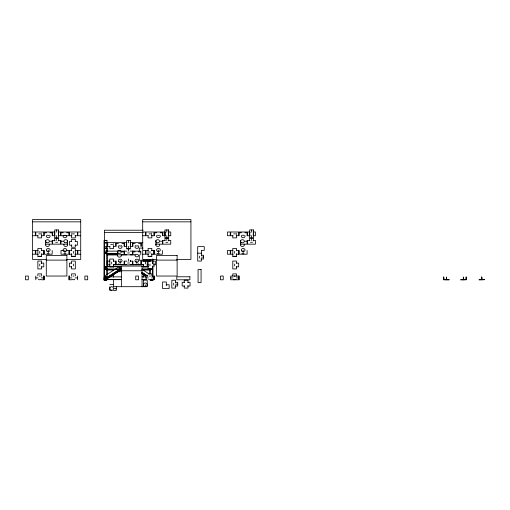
<?xml version="1.0" encoding="UTF-8"?>
<svg xmlns="http://www.w3.org/2000/svg" width="510" height="510" viewBox="0 0 510 510"><rect width="100%" height="100%" fill="white"/><g stroke="black" fill="none" stroke-linecap="round" stroke-linejoin="round"><path stroke-width="0.76" d="M105.736 276.535L105.774 277.058L105.595 276.637M119.161 268.164L119.608 268.126L119.168 267.999M105.978 252.131L106.035 252.622L106.118 252.233M119.474 267.948L119.155 268.196M104.913 277.159L105.187 275.636L118.569 267.049L120.201 267.304L121.144 268.515L105.857 278.326L104.913 277.115L105.793 278.288L105.857 279.512L121.144 269.701L105.857 279.512M106.023 243.021L105.595 242.919M105.895 277.045L106.003 276.637L105.595 276.758M106.118 268.03L105.978 267.673M105.946 277.019L106.003 276.72M105.71 252.329L106.035 252.15M105.71 267.935L106.118 267.935L105.748 267.724M105.678 276.975L106.003 276.847M119.512 268.311L119.232 268.254M106.08 252.488L105.748 252.584M106.035 268.011L105.748 268.024M105.793 278.288L121.08 268.477M105.634 242.983L105.965 242.983M32.481 221.837L80.714 221.837M142.692 221.837L190.931 221.837M143.138 230.22L104.391 230.22L104.276 279.837M33.086 231.993L35.337 231.993L35.337 235.735L32.525 235.735M55.023 231.993L52.664 231.993L52.664 235.735L55.023 235.735M58.165 231.993L60.531 231.993L60.531 235.735L58.165 235.735M80.102 231.993L77.852 231.993L77.852 235.735L80.663 235.735M143.304 231.993L145.554 231.993L145.554 235.735L142.743 235.735M165.24 231.993L162.875 231.993L162.875 235.735L165.24 235.735M168.383 231.993L170.748 231.993L170.748 235.735L168.383 235.735M228.002 231.993L230.246 231.993L230.246 235.735L227.441 235.735L227.441 231.993M249.938 231.993L247.573 231.993L247.573 235.735L249.938 235.735M253.081 231.993L255.44 231.993L255.44 235.735L253.081 235.735M104.391 232.49L143.138 232.49M44.325 232.77L46.576 232.77M49.942 232.77L52.192 232.77M60.996 232.77L63.246 232.77M66.619 232.77L68.863 232.77M154.543 232.77L156.793 232.77M160.159 232.77L162.409 232.77M239.241 232.77L241.485 232.77M244.857 232.77L247.108 232.77M38.798 233.867L40.672 233.867M72.516 233.867L74.39 233.867M149.016 233.867L150.89 233.867M233.714 233.867L235.588 233.867M38.161 235.735L35.802 235.735L35.802 231.993L43.669 231.993L43.669 235.735L41.31 235.735M64.145 235.728L60.996 235.728L60.996 231.999L68.863 231.999L68.863 235.728L65.713 235.728M71.878 235.735L69.519 235.735L69.519 231.993L77.386 231.993L77.386 235.735L75.027 235.735M148.378 235.735L146.019 235.735L146.019 231.993L153.886 231.993L153.886 235.735L151.527 235.735M233.076 235.735L230.718 235.735L230.718 231.993L238.584 231.993L238.584 235.735L236.226 235.735M55.023 240.42L52.664 240.42L52.664 244.169L60.531 244.169L60.531 240.42L58.165 240.42M106.966 240.433L104.276 240.433L104.276 280.041M165.24 240.42L162.875 240.42L162.875 244.169L170.748 244.169L170.748 240.42L168.383 240.42M249.938 240.42L247.573 240.42L247.573 244.169L255.44 244.169L255.44 240.42L253.081 240.42M49.942 241.23L52.192 241.23M60.996 241.23L63.246 241.23M160.159 241.23L162.409 241.23M244.857 241.23L247.108 241.23M71.77 241.428L69.519 241.428L69.519 245.176L71.878 245.176M75.136 241.428L77.386 241.428L77.386 245.176L75.027 245.176M55.66 242.295L57.528 242.295M165.877 242.295L167.745 242.295M250.569 242.295L252.444 242.295M105.003 242.645L107.253 242.645L107.253 246.394L104.442 246.394L104.442 242.645M126.939 242.645L124.574 242.645L124.574 246.394L126.939 246.394M130.082 242.645L132.447 242.645L132.447 246.394L130.082 246.394M142.934 242.645L141.436 242.645L141.436 246.394M116.242 243.423L118.492 243.423M121.858 243.423L124.108 243.423M132.912 243.423L135.163 243.423M138.529 243.423L140.779 243.423M45.639 244.162L52.192 244.162L52.192 240.427M67.549 244.162L60.996 244.162L60.996 240.427M155.856 244.162L162.409 244.162L162.409 240.427M240.548 244.162L247.108 244.162L247.108 240.427M110.715 244.519L112.589 244.519M110.077 246.394L107.718 246.394L107.718 242.645L115.585 242.645L115.585 246.394L113.226 246.394M201.45 246.63L197.701 246.63L197.701 250.372M202.011 246.63L204.261 246.63L204.261 250.372L201.342 250.372M104.276 248.089L107.087 248.089L107.087 278.702L104.276 278.651M143.087 248.077L139.281 248.077L139.281 251.118M104.391 248.14L107.087 248.14M126.639 248.918L130.381 248.918M33.086 250.467L35.337 250.467L35.337 254.216L32.525 254.216M38.052 250.467L35.802 250.467L35.802 254.216L38.161 254.216M41.425 250.467L43.669 250.467L43.669 254.216M71.77 250.467L69.519 250.467L69.519 254.216M75.136 250.467L77.386 250.467L77.386 254.216L75.027 254.216M80.102 250.467L77.852 250.467L77.852 254.216L80.663 254.216M143.304 250.467L145.554 250.467L145.554 254.216L142.743 254.216M148.27 250.467L146.019 250.467L146.019 254.216L148.378 254.216M151.642 250.467L153.886 250.467L153.886 254.216M228.002 250.467L230.246 250.467L230.246 254.216L227.441 254.216L227.441 250.467M232.962 250.467L230.718 250.467L230.718 254.216L233.076 254.216M236.334 250.467L238.584 250.467L238.584 254.216M63.355 250.474L60.996 250.474L60.996 254.209L68.863 254.209L68.863 250.474L66.504 250.474M126.92 251.162L104.626 251.111L104.626 253.661L117.364 253.661M130.101 251.111L139.657 251.162M121.858 251.883L124.108 251.883M132.912 251.857L135.163 251.857M138.529 251.857L140.779 251.857M127.576 252.947L129.444 252.947M197.701 253.183L201.45 253.183M104.626 253.604L117.364 253.604M41.31 254.216L43.764 254.216L43.764 250.467M71.878 254.216L69.424 254.216L69.424 250.467M151.527 254.216L153.982 254.216L153.982 250.467M236.226 254.216L238.68 254.216L238.68 250.467M107.017 254.739L117.364 254.739M117.555 254.815L124.108 254.815L124.108 251.079M126.824 254.821L124.574 254.821L124.574 251.073M130.197 254.821L132.447 254.821L132.447 251.073M107.017 254.847L117.364 254.847M121.348 254.847L135.673 254.847M201.45 255.242L203.605 255.242L203.605 258.991L200.921 258.991M41.61 256.275L37.861 256.275L37.861 248.408L41.61 248.408L41.61 250.767M71.578 256.275L75.327 256.275L75.327 248.408L71.578 248.408L71.578 250.767M151.827 256.275L148.078 256.275L148.078 248.408L151.827 248.408L151.827 250.767M236.525 256.275L232.777 256.275L232.777 248.408L236.525 248.408L236.525 250.767M37.861 256.371L41.61 256.371L41.61 253.68M75.327 256.371L71.578 256.371L71.578 253.68M148.078 256.371L151.827 256.371L151.827 253.68M232.777 256.371L236.525 256.371L236.525 253.68M201.354 257.116L203.605 257.116M46.71 259.411L32.481 259.411L32.481 219.561L80.714 219.561L80.714 259.411L66.478 259.411M156.927 259.411L142.692 259.411L142.692 219.561L190.931 219.561L190.931 259.411L176.696 259.411M46.289 260.113L66.899 260.113M156.506 260.113L177.117 260.113M151.457 260.253L139.281 260.253L139.281 254.923M151.827 261.05L148.078 261.05L148.078 268.917L151.827 268.917M109.969 261.12L107.718 261.12L107.718 264.868L110.077 264.868M113.335 261.12L115.585 261.12L115.585 264.868M126.939 261.12L124.574 261.12L124.574 264.868L132.447 264.868L132.447 261.12L130.082 261.12M143.68 261.12L141.436 261.12L141.436 264.868L143.794 264.868M147.052 261.12L149.302 261.369M152.675 261.12L155.486 261.12L155.486 264.868M127.576 262.994L129.444 262.994M41.08 263.109L43.764 263.109L43.764 266.858L41.61 266.858M71.438 263.109L69.424 263.109L69.424 266.858L71.578 266.858M236.665 263.109L238.68 263.109L238.68 266.858L236.525 266.858M113.335 264.492L126.448 264.441M113.226 264.868L115.681 264.868L115.681 261.12M146.944 264.868L148.518 264.868M153.421 264.868L154.919 264.868M121.348 266.602L104.626 266.602L104.626 269.197L121.348 269.197L104.626 269.152M142.041 266.602L148.41 266.602M104.626 266.762L121.348 266.762M142.041 266.762L148.41 266.762M113.526 266.928L109.777 266.928L109.777 259.061L113.526 259.061L113.526 261.42M143.495 266.928L147.243 266.928L147.243 259.807M152.394 269.152L142.041 269.152L152.394 269.197L152.394 266.602M106.768 270.064L113.883 270.064M119.416 270.064L121.788 270.064M143.138 270.064L150.252 270.064M121.437 270.765L142.041 270.765M116.682 271.702L121.412 271.702M148.078 273.883L151.827 273.883L151.827 276.127M26.061 276.037L28.311 276.037L28.311 279.78L25.5 279.78L25.5 276.037M87.127 276.037L84.877 276.037L84.877 279.78L87.688 279.78L87.688 276.037M136.278 276.037L138.529 276.037L138.529 279.78L135.717 279.78L135.717 276.037M220.977 276.037L223.227 276.037L223.227 279.78L220.416 279.78L220.416 276.037M109.401 276.853L121.348 276.853M142.041 276.853L146.026 276.853M104.161 277.325L104.04 280.13L106.851 280.13L104.161 280.015L104.161 240.337L106.966 240.337L106.966 251.487M35.802 277.912L38.052 277.912M41.425 277.912L43.669 277.912M69.519 277.912L71.77 277.912M75.136 277.912L77.386 277.912M146.019 277.912L148.27 277.912M151.642 277.912L153.886 277.912M230.718 277.912L232.962 277.912M236.334 277.912L238.584 277.912M104.626 279.55L121.348 279.55M142.041 279.55L146.026 279.55M463.329 279.55L466.025 279.55L466.14 276.853L466.14 279.78L460.638 279.78L466.14 279.665M121.348 279.665L104.626 279.665L104.626 278.199M142.041 279.665L146.026 279.665M443.776 279.665L449.278 279.78L443.662 279.78L443.662 276.975L443.898 279.665M41.514 279.78L43.764 279.78L43.764 276.037M71.674 279.78L69.424 279.78L69.424 276.037M151.731 279.78L153.982 279.78L153.982 276.037M152.86 280.041L150.169 280.13L152.981 280.13M143.495 280.13L147.243 280.13L147.243 286.69L113.526 286.69M175.574 282.285L177.729 282.285L177.729 286.034L175.045 286.034M184.422 282.285L182.178 282.285L182.178 286.034L184.537 286.034M187.795 282.285L190.045 282.285L190.045 286.034L187.686 286.034M175.478 284.159L177.729 284.159M109.777 284.535L113.526 284.535M166.222 284.79L169.135 284.79L169.135 288.539L166.885 288.539M114.087 288.564L116.337 288.564M166.324 288.539L162.575 288.539L162.575 284.79M113.43 290.439L115.681 290.439L115.681 289.884M141.799 269.197L149.156 273.966M141.927 272.315L147.906 276.159M141.856 272.353L147.836 276.19M141.927 273.456L145.911 276.012M141.856 273.538L145.847 276.101M481.924 279.78L481.689 276.975L481.689 279.78M481.81 276.975L481.81 279.665M463.45 279.78L463.329 276.975L463.329 279.78M446.588 279.78L446.473 276.975L446.473 279.78M443.776 276.975L443.776 279.78M253.381 240.949L253.381 238.266L249.639 238.266L249.639 240.42M251.506 229.933L251.506 232.177M251.506 235.55L251.506 237.8M251.506 238.266L251.506 240.516M249.447 233.115L249.447 233.478M249.447 234.249L249.447 234.613M247.108 235.728L247.108 231.999L239.241 231.999L239.241 235.728M247.108 250.474L247.108 254.209L239.241 254.209L239.241 250.474M243.174 250.047L243.174 252.864M240.548 240.427L240.548 244.959M239.33 276.037L239.33 279.78M238.68 276.037L238.68 279.78L230.718 279.78L230.718 276.037L238.584 276.037L238.584 279.78M236.525 235.206L236.525 237.889L232.777 237.889L232.777 235.735M236.525 263.409L236.525 261.05L232.777 261.05L232.777 268.917L236.525 268.917L236.525 266.558M236.525 276.127L236.525 273.883L232.777 273.883L232.777 275.897M236.334 233.115L236.334 233.478M236.334 234.249L236.334 234.613M234.651 251.404L234.651 253.279M234.651 264.046L234.651 265.92M201.45 250.27L201.45 255.542M201.45 258.691L201.45 261.05L197.701 261.05L197.701 250.933M199.576 256.179L199.576 258.054M187.986 282.585L187.986 280.226L184.237 280.226L184.237 282.476M187.986 285.734L187.986 288.093L184.237 288.093L184.237 285.849M175.574 282.585L175.574 280.226L171.825 280.226L171.825 288.093L175.574 288.093L175.574 285.734M173.7 283.222L173.7 285.096M168.683 240.949L168.683 238.266L164.94 238.266L164.94 240.42M166.815 229.933L166.815 232.177M166.815 235.55L166.815 237.8M166.815 238.266L166.815 240.516M166.324 285.625L166.324 281.985L162.575 281.985L162.575 284.229M164.749 233.115L164.749 233.478M164.749 234.249L164.749 234.613M162.409 235.728L162.409 231.999L154.543 231.999L154.543 235.728M162.409 250.474L162.409 254.209L154.543 254.209L154.543 250.474M158.476 250.047L158.476 252.864M155.856 240.427L155.856 244.959M154.638 276.037L154.638 279.78M153.982 263.109L153.982 266.858M153.886 276.037L153.886 279.78M152.86 259.335L152.86 263.319M152.86 266.5L152.86 276.178M152.745 259.061L152.745 263.766M152.745 266.112L152.745 276.299M152.63 259.112L152.63 263.383M152.63 266.163L152.63 276.35M151.827 235.206L151.827 237.889L148.078 237.889L148.078 235.735M151.642 233.115L151.642 233.478M151.642 234.249L151.642 234.613M150.055 259.45L150.055 261.139M150.055 269.012L150.055 273.883M149.953 251.404L149.953 253.279M149.934 259.845L149.934 261.464M149.953 264.046L149.953 265.92M149.934 268.464L149.934 273.998M146.185 260.253L146.185 261.655L144.547 261.655L144.547 260.253M146.019 276.037L146.019 279.78M145.369 262.057L145.369 263.931M145.369 284.816L145.369 286.69M143.495 259.845L143.495 261.42M143.495 264.569L143.495 267.023M143.495 274.068L143.495 277.223M143.495 279.588L143.495 286.69M143.31 264.441L130.197 264.441M142.041 286.69L142.041 266.086L121.437 266.086L121.437 286.69M141.34 261.12L141.34 264.868M140.779 246.381L140.779 242.652L132.912 242.652L132.912 246.381M140.779 251.086L140.779 254.809M140.779 261.126L140.779 264.862L132.912 264.862L132.912 261.126M136.846 260.699L136.846 263.523M132.912 251.086L132.912 254.809M130.381 260.31L130.381 261.649M128.507 240.586L128.507 242.83M128.507 246.202L128.507 248.453M128.507 248.918L128.507 251.169M128.507 258.965L128.507 261.216M126.448 243.767L126.448 244.131M126.448 244.908L126.448 245.265M124.108 246.381L124.108 242.652L116.242 242.652L116.242 246.381M124.108 261.126L124.108 264.862L116.242 264.862L116.242 261.126M120.175 260.699L120.175 263.523M117.555 251.079L117.555 255.612M116.337 286.69L116.337 290.439M113.526 245.858L113.526 248.542L109.777 248.542L109.777 246.394M113.526 264.339L113.526 267.023M113.526 274.068L113.526 277.223M113.526 279.588L113.526 286.786M113.335 243.767L113.335 244.131M113.335 244.908L113.335 245.265M111.652 262.057L111.652 263.931M111.652 289.884L111.652 290.439M109.777 286.69L109.777 290.439M107.253 261.12L107.253 264.868M106.966 254.675L106.966 266.717M106.966 269.012L106.966 274.68M77.386 276.037L77.386 279.78M75.327 235.735L75.327 237.889L71.578 237.889L71.578 235.206M75.327 241.727L75.327 239.368L71.578 239.368L71.578 241.619M75.327 244.876L75.327 247.235L71.578 247.235L71.578 244.991M75.327 275.897L75.327 273.883L71.578 273.883L71.578 276.127M73.453 251.404L73.453 253.279M73.453 264.046L73.453 265.92M71.77 233.115L71.77 233.478M71.77 234.249L71.77 234.613M71.578 263.409L71.578 261.05L75.327 261.05L75.327 268.917L71.578 268.917L71.578 266.558M69.519 276.037L69.519 279.78M68.767 276.037L68.767 279.78M67.549 240.427L67.549 244.959M64.929 250.047L64.929 252.864M58.656 233.115L58.656 233.478M58.656 234.249L58.656 234.613M58.465 240.949L58.465 238.266L54.723 238.266L54.723 240.949M56.597 229.933L56.597 232.177M56.597 235.55L56.597 237.8M56.597 238.266L56.597 240.516M54.532 233.115L54.532 233.478M54.532 234.249L54.532 234.613M52.192 235.728L52.192 231.999L44.325 231.999L44.325 235.728M52.192 250.474L52.192 254.209L44.325 254.203L44.325 250.474M48.259 250.047L48.259 252.864M45.639 240.427L45.639 244.959M44.421 276.037L44.421 279.78M43.669 276.037L43.669 279.78M41.61 235.206L41.61 237.889L37.861 237.889L37.861 235.735M41.61 263.409L41.61 261.05L37.861 261.05L37.861 268.917L41.61 268.917L41.61 266.558M41.61 276.127L41.61 273.883L37.861 273.883L37.861 275.897M41.425 233.115L41.425 233.478M41.425 234.249L41.425 234.613M39.735 251.404L39.735 253.279M39.735 264.046L39.735 265.92M35.802 276.037L35.802 279.78M235.977 279.231A1.874 1.874 0 0 1 233.325 279.231M234.166 276.101A1.874 1.874 0 0 1 235.135 276.101M244.112 253.661A1.874 1.524 0 0 1 241.848 253.419M244.112 235.18A1.874 1.524 0 0 1 242.237 235.18M244.794 235.448A1.874 1.524 0 0 1 243.174 237.737A1.874 1.524 0 0 1 241.549 235.448M253.132 232.93A1.874 1.874 0 0 1 253.132 234.804M250.187 235.186A1.874 1.874 0 0 1 250.187 232.541M244.048 244.188A1.874 1.543 0 0 1 243.499 246.222A1.874 1.543 0 0 1 240.988 245.947A1.874 1.543 0 0 1 241.102 243.869M151.279 279.231A1.874 1.874 0 0 1 148.627 279.231M149.468 276.101A1.874 1.874 0 0 1 150.437 276.101M159.413 253.661A1.874 1.524 0 0 1 157.15 253.419M159.413 235.18A1.874 1.524 0 0 1 157.539 235.18M160.095 235.448A1.874 1.524 0 0 1 158.476 237.737A1.874 1.524 0 0 1 156.857 235.448M168.619 233.382A1.874 1.874 0 0 1 168.619 234.351M165.489 235.186A1.874 1.874 0 0 1 165.489 232.541M159.35 244.188A1.874 1.543 0 0 1 158.801 246.222A1.874 1.543 0 0 1 156.289 245.947A1.874 1.543 0 0 1 156.404 243.869M41.061 279.231A1.874 1.874 0 0 1 38.409 279.231M39.251 276.101A1.874 1.874 0 0 1 40.22 276.101M49.196 253.661A1.874 1.524 0 0 1 47.322 253.661M49.196 235.18A1.874 1.524 0 0 1 47.322 235.18M49.878 235.448A1.874 1.524 0 0 1 48.259 237.737A1.874 1.524 0 0 1 46.639 235.448M58.401 233.382A1.874 1.874 0 0 1 58.401 234.351M54.787 234.351A1.874 1.874 0 0 1 54.787 233.382M49.132 244.188A1.874 1.543 0 0 1 47.755 246.489A1.874 1.543 0 0 1 45.702 244.564M74.779 279.231A1.874 1.874 0 0 1 72.127 279.231M72.968 276.101A1.874 1.874 0 0 1 73.937 276.101M65.866 253.661A1.874 1.524 0 0 1 63.992 253.661M65.866 235.18A1.874 1.524 0 0 1 63.992 235.18M66.555 235.448A1.874 1.524 0 0 1 64.929 237.737A1.874 1.524 0 0 1 63.31 235.448M67.001 243.869A1.874 1.543 0 0 1 67.116 245.947A1.874 1.543 0 0 1 64.604 246.222A1.874 1.543 0 0 1 64.056 244.188M130.318 244.035A1.874 1.874 0 0 1 130.318 245.004M126.703 245.004A1.874 1.874 0 0 1 126.703 244.035M121.501 245.597A1.874 1.524 0 0 1 118.849 245.597M121.794 246.107A1.874 1.524 0 0 1 120.175 248.389A1.874 1.524 0 0 1 118.549 246.107M121.048 254.847A1.874 1.543 0 0 1 119.671 257.142A1.874 1.543 0 0 1 117.619 255.217M121.112 264.327A1.874 1.543 0 0 1 119.238 264.327M118.849 264.084A1.874 1.543 0 0 1 118.549 263.766M138.172 245.597A1.874 1.524 0 0 1 135.52 245.597M138.465 246.107A1.874 1.524 0 0 1 136.846 248.389A1.874 1.524 0 0 1 135.226 246.107M137.783 254.267A1.874 1.524 0 0 1 135.909 254.267M138.656 254.898A1.874 1.524 0 0 1 136.846 256.817A1.874 1.524 0 0 1 135.035 254.898M138.465 263.766A1.874 1.543 0 0 1 138.172 264.084M137.783 264.327A1.874 1.543 0 0 1 135.909 264.327M145.14 261.012L145.592 261.133L145.14 261.012M58.465 229.933L54.723 229.933L54.723 237.8L58.465 237.8L58.465 229.933M168.683 229.933L164.94 229.933L164.94 237.8L168.683 237.8L168.683 229.933M253.381 229.933L249.639 229.933L249.639 237.8L253.381 237.8L253.381 229.933M130.381 240.586L126.639 240.586L126.639 248.453L130.381 248.453L130.381 240.586M66.899 255.433L46.289 255.433L46.289 276.037L66.899 276.037L66.899 255.433M177.117 255.433L156.506 255.433L156.506 276.037L177.117 276.037L177.117 255.433M201.074 269.478L198.078 269.478L198.078 282.591L201.074 282.591L201.074 269.478M189.898 276.783L176.785 276.783L176.785 279.78L189.898 279.78L189.898 276.783M484.5 279.665L479.113 279.78L484.5 279.665M241.848 251.067A1.874 1.524 0 0 0 244.985 250.384A1.874 1.524 0 0 0 242.69 248.523A1.874 1.524 0 0 0 241.848 251.067M241.485 242.562A1.874 1.543 0 0 0 244.296 241.23A1.874 1.543 0 0 0 241.485 239.891A1.874 1.543 0 0 0 241.485 242.562M157.15 251.067A1.874 1.524 0 0 0 160.287 250.384A1.874 1.524 0 0 0 157.992 248.523A1.874 1.524 0 0 0 157.15 251.067M156.404 242.314A1.874 1.543 0 0 0 159.534 241.625A1.874 1.543 0 0 0 157.239 239.738A1.874 1.543 0 0 0 156.404 242.314M46.933 251.067A1.874 1.524 0 0 0 50.069 250.384A1.874 1.524 0 0 0 47.774 248.523A1.874 1.524 0 0 0 46.933 251.067M46.576 242.562A1.874 1.543 0 0 0 49.381 241.23A1.874 1.543 0 0 0 46.576 239.891A1.874 1.543 0 0 0 46.576 242.562M63.992 251.379A1.874 1.543 0 0 0 66.804 250.047A1.874 1.543 0 0 0 63.992 248.714A1.874 1.543 0 0 0 63.992 251.379M64.745 242.562A1.874 1.543 0 0 0 67.549 241.23A1.874 1.543 0 0 0 64.745 239.891A1.874 1.543 0 0 0 64.745 242.562M110.715 290.184A1.874 1.874 0 0 0 113.526 288.564A1.874 1.874 0 0 0 110.715 286.939A1.874 1.874 0 0 0 110.715 290.184M118.492 253.215A1.874 1.543 0 0 0 121.297 251.883A1.874 1.543 0 0 0 118.492 250.544A1.874 1.543 0 0 0 118.492 253.215M118.849 261.789A1.874 1.543 0 0 0 121.986 261.101A1.874 1.543 0 0 0 119.691 259.214A1.874 1.543 0 0 0 118.849 261.789M135.52 261.789A1.874 1.543 0 0 0 138.656 261.101A1.874 1.543 0 0 0 136.361 259.214A1.874 1.543 0 0 0 135.52 261.789M144.432 286.435A1.874 1.874 0 0 0 147.243 284.816A1.874 1.874 0 0 0 144.432 283.197A1.874 1.874 0 0 0 144.432 286.435"/></g></svg>
